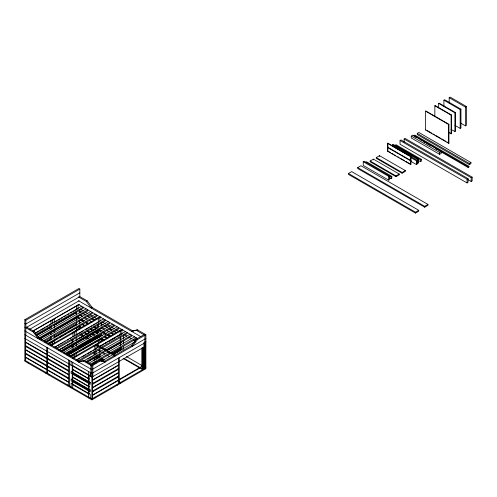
<?xml version="1.0" encoding="UTF-8"?>
<svg xmlns="http://www.w3.org/2000/svg" width="497" height="497" viewBox="0 0 497 497"><rect width="100%" height="100%" fill="white"/><g stroke="black" fill="none" stroke-linecap="round" stroke-linejoin="round"><path stroke-width="0.75" d="M144.894 334.158L136.476 339.022L131.556 345.62L132.537 346.179L137.452 339.588L145.876 334.723L145.876 368.687L91.87 399.861L24.85 361.17L24.85 319.695L78.855 288.521L79.831 289.08L79.831 296.597L25.825 327.772M24.85 319.695L25.825 320.261L79.831 289.08M79.831 292.839L25.825 324.019L24.85 323.454M29.826 329.219L79.166 300.735M33.268 330.766L78.986 304.369M32.491 331.437L79.166 304.493M33.274 332.077L34.25 331.511L39.164 338.103L38.188 338.668L33.274 332.077L24.85 327.212M86.304 301.455L87.279 300.896L92.194 307.488L91.218 308.053L86.304 301.455L78.526 296.97M34.871 333.22L81.589 306.251M35.268 333.369L39.275 331.052M40.611 330.281L44.618 327.97M45.954 327.2L47.96 326.038M49.296 325.268L50.632 324.498M55.304 321.801L56.639 321.031M57.975 320.261L59.982 319.099M61.317 318.328L62.653 317.558M63.983 316.788L65.989 315.632M67.325 314.862L68.661 314.092M70.661 312.93L71.997 312.159M73.332 311.389L78.01 308.693L78.01 304.934M35.834 334.543L83.216 307.189L83.216 308.314L36.498 335.289L51.042 326.927M53.974 325.231L76.414 312.278M443.902 106.215L443.902 100.201L444.685 99.754L460.949 109.141L460.949 127.928L460.166 128.375L454.966 125.374M438.64 107.924L438.64 103.419L439.131 103.134L455.395 112.527L455.395 131.307L454.904 131.593L451.003 129.338M36.517 335.686L51.042 327.306M53.974 325.61L76.414 312.656M425.5 111.148L425.83 110.961L448.928 124.293L448.928 143.08L448.605 143.266L425.5 129.928L425.5 111.148L448.605 124.486L448.928 124.293M434.838 116.273L434.838 105.755L435.167 105.563L451.431 114.956L451.431 133.743L448.505 132.426M79.638 310.948L79.309 311.134L81.291 312.278M449.182 102.96L449.182 97.698L450.164 97.139L466.428 106.526L466.428 125.312L465.453 125.878L460.247 122.871M79.638 311.321L79.309 311.507L80.632 312.271M38.095 336.618L86.143 308.879M38.387 338.327L87.77 309.817L87.77 310.948L39.723 338.687M39.748 338.445L80.415 314.968M41.282 337.972L42.618 337.202M43.953 336.432L45.954 335.276M47.29 334.506L51.968 331.803M53.303 331.033L57.975 328.337M59.311 327.56L63.983 324.864M65.318 324.094L72.668 319.851M74.003 319.08L77.339 317.154M39.748 339.196L77.749 317.254M41.313 340.023L90.696 311.507M43.606 340.575L92.324 312.445L92.324 313.576L44.276 341.315M387.542 143.341L387.871 143.155L410.969 156.487L410.969 164.377L410.64 164.563L387.542 151.231L387.542 143.341L410.64 156.673L410.969 156.487M79.638 322.025L79.309 322.218L80.632 322.975M45.097 342.191L51.042 338.761M53.974 337.065L76.414 324.112M45.761 342.184L51.042 339.14M53.974 337.444L76.414 324.485M79.638 322.777L79.309 322.969L79.309 320.789M45.867 342.65L95.25 314.141M387.871 146.907L387.542 147.1L410.64 160.432L410.969 160.245M47.495 343.589L96.878 315.079L96.878 316.204L48.159 344.328M387.871 147.286L387.542 147.472L410.64 160.811L410.969 160.618M363.251 161.699L388.629 176.348L389.412 175.901L389.412 179.653L388.629 180.107L363.251 165.458L363.251 161.699L364.034 161.245L391.04 176.839L391.822 176.385L391.822 178.261L391.04 178.715L389.704 177.945M392.437 146.373L392.437 144.869L393.214 144.416L418.592 159.071L418.592 162.823L417.809 163.277L416.474 162.507M400.048 140.496L401.023 139.937L468.044 178.628L468.044 182.38L467.068 182.946L400.048 144.254L400.048 140.496L467.068 179.187L468.044 178.628M48.625 343.688L51.968 341.762M53.303 340.985L57.31 338.674M59.311 337.519L63.318 335.208M64.653 334.431L65.989 333.661M67.99 332.505L72.668 329.809M74.003 329.039L75.339 328.262M76.675 327.492L78.01 326.722L78.01 329.728M79.638 326.349L79.309 326.535L81.291 327.678M404.154 142.018L404.154 139.011L405.13 138.446L472.15 177.143L472.15 180.896L471.175 181.461L467.826 179.529M365.662 162.184L366.444 161.736L391.822 176.385M411.28 136.103L412.908 135.165L441.249 151.529L441.249 153.405L439.621 154.343L411.28 137.986L411.28 136.103L439.621 152.467L441.249 151.529M357.691 167.613L360.94 165.737L427.96 204.429L427.96 205.329L424.705 207.212L357.691 168.514L357.691 167.613L424.705 206.311L427.96 204.429M50.408 345.291L100.133 316.583M417.256 133.432L418.884 132.488L470.939 162.544L470.939 163.668L469.311 164.606L417.256 134.557L417.256 133.432L469.311 163.482L470.939 162.544M414.125 136.308L414.125 135.557L414.902 135.109L468.907 166.29L468.907 167.035L468.131 167.489L438.795 150.554M348.465 173.503L351.714 171.627L418.735 210.318L418.735 211.219L415.48 213.101L348.465 174.41L348.465 173.503L415.48 212.2L418.735 210.318M370.153 161.009L373.409 159.133L399.24 174.043L399.24 174.795L395.985 176.677L370.153 161.761L370.153 161.009L395.985 175.926L399.24 174.043M376.266 157.561L379.522 155.685L405.353 170.595L405.353 171.347L402.098 173.223L376.266 158.313L376.266 157.561L402.098 172.478L405.353 170.595M387.542 151.231L387.871 151.038L387.871 143.155M443.902 100.201L460.166 109.595L460.949 109.141M51.191 345.738L100.91 317.03M438.64 103.419L454.904 112.807L455.395 112.527M425.5 129.928L425.83 129.742M434.838 105.755L451.108 115.142L451.431 114.956M449.182 97.698L465.453 107.091L466.428 106.526M46.78 351.143L47.103 350.95M54.13 347.422L103.513 318.906M55.192 347.179L56.528 346.409M57.863 345.639L59.199 344.868M60.535 344.098L62.541 342.942M63.877 342.172L65.213 341.402M67.213 340.24L68.549 339.47M69.884 338.699L71.22 337.929M73.227 336.773L74.562 336.003L74.562 332.244L73.78 331.797M75.898 335.233L83.241 330.99M85.248 329.834L89.249 327.517M90.584 326.746L91.92 325.976M93.256 325.206L95.262 324.05M96.598 323.28L97.934 322.51M56.428 347.975L105.14 319.851L105.14 320.975L57.093 348.714M47.103 354.144L46.78 354.336L25.633 342.122M101.562 323.603L101.239 323.796L103.221 324.939M101.562 323.982L101.239 324.168L102.562 324.932M58.683 350.05L108.073 321.54M58.665 350.137L71.997 342.439M75.998 340.128L97.337 327.809M61.758 348.689L63.094 347.919M64.43 347.148L65.766 346.378M67.772 345.216L69.108 344.446M70.444 343.675L71.779 342.905M76.451 340.209L77.787 339.439M79.787 338.277L83.794 335.966M85.801 334.81L89.808 332.499M91.144 331.723L92.479 330.952M93.815 330.182L95.815 329.026M47.103 357.716L46.78 357.902L25.633 345.695M47.103 358.467L46.78 358.654L25.633 346.446M60.311 350.988L109.694 322.478L109.694 323.603L61.647 351.348M61.671 351.106L102.345 327.622M62.541 351.019L74.562 344.079M76.563 342.924L77.899 342.153M79.905 340.992L81.241 340.221M82.577 339.451L87.248 336.755M88.584 335.984L93.256 333.282M94.592 332.512L98.599 330.201M62.342 351.472L99.009 330.3M47.103 361.661L46.78 361.847L25.633 349.639M63.243 352.677L112.626 324.168M64.865 353.622L114.248 325.106L114.248 326.237L66.2 353.976M66.436 353.504L70.444 351.193M77.787 346.949L85.13 342.706M86.466 341.936L91.144 339.24M92.479 338.469L93.815 337.699M95.151 336.923L97.151 335.767M47.103 365.227L46.78 365.413L25.633 353.205M66.548 354.342L99.934 335.065L99.934 336.314M47.103 365.978L46.78 366.165L25.633 353.957M66.896 354.703L101.562 334.686M67.673 355.156L102.345 335.14M68.462 354.926L117.18 326.796M69.425 356.25L118.808 327.734L118.808 328.865L70.754 356.604M70.555 356.349L71.891 355.572M73.227 354.802L74.562 354.032L74.562 357.039M76.563 352.876L77.899 352.106M79.234 351.336L81.241 350.18M82.577 349.41L87.248 346.707M88.584 345.937L93.256 343.241M94.592 342.464L98.599 340.153M101.239 341.675L101.562 338.631M101.562 339.01L101.239 339.196L103.221 340.339M73.003 357.56L122.057 329.238M73.115 358.399L122.84 329.691M392.437 144.869L417.809 159.518L418.592 159.071M411.1 157.742L416.436 160.823L417.219 160.369L417.219 164.128L416.436 164.582L411.1 161.494M98.505 345.62L97.723 346.067L97.723 347.571M421.375 159.375L395.997 144.726L395.221 145.18L420.592 159.829L421.375 159.375L421.375 161.258L420.592 161.705L417.921 160.164M98.946 346.676L120.728 334.102M76.06 360.083L125.443 331.567M76.457 360.226L79.793 358.3M81.794 357.144L85.801 354.827M87.137 354.057L91.815 351.36M93.15 350.59L96.486 348.664M99.35 347.005L101.164 345.962M102.5 345.191L103.836 344.421M105.171 343.651L106.507 342.88M108.508 341.719L109.843 340.948M111.179 340.178L115.851 337.482M117.186 336.711L121.864 334.009L121.864 330.257L121.082 329.803M77.687 361.021L127.07 332.505L127.07 333.636L79.023 361.375M84.422 360.48L78.532 361.959L84.422 360.48L92.846 365.338L92.846 376.608M137.452 329.859L131.556 331.344L137.452 329.859L145.876 334.723M83.26 361.257L129.997 334.195M87.696 359.033L92.367 356.337M85.577 361.723L131.624 335.14L131.624 336.264L106.93 350.522M106.867 350.18L109.508 348.658M110.825 347.894L112.148 347.136M113.465 346.372L115.447 345.229M116.764 344.464L118.087 343.707M119.404 342.942L120.728 342.178L120.728 345.185M86.913 362.077L105.6 351.292M86.472 362.518L96.486 356.74M107.172 350.571L121.864 342.085M88.503 363.413L134.55 336.829M90.131 364.351L136.178 337.767L136.178 338.892L91.467 364.711M92.367 363.847L93.703 363.077M99.313 360.48L105.209 361.959L99.313 360.48L90.895 365.338L90.895 376.608M91.815 365.071L96.486 362.375M111.85 353.504L121.864 347.72L121.864 349.602M112.148 353.895L120.728 348.944L120.728 347.44M83.446 361.039L91.87 365.904L100.288 361.039M112.807 354.268L120.728 349.695M101.736 361.033L135.103 341.768M113.186 354.609L121.193 349.987M104.028 361.586L132.227 345.229M145.876 338.482L91.87 369.662L24.85 330.965M145.223 341.712L145.876 341.34M145.876 342.24L91.87 373.415L24.85 334.723M145.876 345.993L91.87 377.173L24.85 338.482M92.647 379.913L118.479 365.003M92.647 380.292L118.479 365.376M92.647 383.485L118.479 368.569M414.125 135.557L468.131 166.737L468.907 166.29M118.479 369.321L92.647 384.237L92.324 384.051M92.647 387.43L118.479 372.514M92.647 387.803L118.479 372.893M118.479 376.086L92.647 390.996L92.324 390.81M118.479 376.838L92.647 391.748L92.324 391.561M119.286 379.379L141.956 366.289M92.647 394.941L118.479 380.031M92.647 395.32L118.479 380.404M119.224 379.975L140.34 367.78L124.076 358.393M404.154 139.011L471.175 177.702L472.15 177.143M141.807 348.037L141.807 368.439L142.453 368.06M141.807 368.439L142.614 368.911L143.266 368.532L143.266 347.372M145.876 367.786L91.87 398.961L24.85 360.269M450.133 132.991L451.431 133.743M427.147 130.506L431.769 133.171M433.086 133.935L434.409 134.699M435.726 135.457L440.348 138.129M441.665 138.887L445.629 141.173M446.946 141.937L448.928 143.08M414.79 136.694L416.126 137.464M420.791 140.16L422.127 140.931M423.456 141.701L424.792 142.471M426.793 143.621L428.122 144.391M429.458 145.161L430.793 145.932M435.459 148.628L437.459 149.783M392.512 146.106L409.205 155.747M410.541 156.518L417.219 160.369M388.53 151.423L390.512 152.567M391.829 153.325L393.152 154.089M394.469 154.853L395.786 155.611M397.768 156.754L399.091 157.518M400.408 158.282L404.365 160.568M405.689 161.326L410.311 163.998M79.501 296.405L87.279 300.896M136.476 330.424L144.894 335.289L144.894 342.048M91.591 307.14L133.14 331.126M78.545 300.735L140.893 336.736M78.551 304.493L137.526 338.544M99.158 317.142L99.934 317.595L99.934 321.354M136.476 339.022L137.452 339.588M97.53 318.08L98.313 318.534L98.313 322.404M119.454 330.741L120.237 331.195L120.237 335.065M80.557 309.414L83.241 310.96M85.248 312.122L87.932 313.669M89.945 314.831L92.622 316.378M93.964 317.148L96.642 318.701M102.674 322.18L105.358 323.727M107.364 324.889L110.048 326.436M111.39 327.212L114.068 328.759M116.081 329.921L118.758 331.468M124.12 334.562L126.803 336.109M128.81 337.27L131.494 338.817M133.507 339.979L135.513 341.141M83.272 313.421L85.919 314.949M87.242 315.713L89.882 317.235M91.864 318.384L94.511 319.906M104.544 325.703L107.849 327.61M109.831 328.753L111.813 329.896M114.453 331.424L116.435 332.568M82.614 313.414L85.26 314.943M87.242 316.086L89.882 317.614M91.864 318.757L94.511 320.285M104.544 326.075L107.184 327.604M109.166 328.747L111.813 330.275M113.794 331.418L115.776 332.561M80.297 314.893L82.278 316.042M106.849 330.225L108.172 330.99M112.136 333.276L113.459 334.04M79.974 315.086L82.614 316.608M84.596 317.757L87.242 319.279M89.224 320.422L91.864 321.95M101.897 327.74L104.544 329.269M106.526 330.412L109.166 331.94M111.148 333.083L113.794 334.611M77.041 316.775L79.688 318.297M81.67 319.447L84.31 320.969M86.298 322.118L88.938 323.64M94.225 326.691L96.865 328.219M98.971 329.436L101.612 330.959M103.593 332.102L106.24 333.63M108.222 334.773L110.868 336.301M81.291 319.788L82.614 320.553M86.577 322.845L87.901 323.609M94.511 327.424L95.834 328.182M102.562 332.071L105.861 333.978M107.849 335.121L109.831 336.264M77.041 317.527L79.023 318.67M81.011 319.813L83.651 321.342M85.633 322.485L87.615 323.628M94.225 327.442L96.207 328.592M98.971 330.182L100.953 331.331M102.935 332.474L105.581 334.003M107.563 335.146L110.204 336.668M80.632 319.782L83.272 321.31M85.26 322.454L87.901 323.982M93.846 327.417L95.834 328.56M102.562 332.443L105.861 334.351M107.184 335.115L109.831 336.643M104.867 336.593L106.849 337.736M82.614 324.125L85.26 325.647M90.547 328.703L93.188 330.225M95.834 331.754L97.816 332.897M102.562 335.637L101.239 334.872L101.239 333.45M104.544 336.78L107.184 338.308M81.955 324.491L83.937 325.634M90.547 329.455L92.529 330.598M95.169 332.12L97.151 333.27M98.313 336.562L99.63 337.326M101.612 338.476L104.258 339.998M81.955 327.685L79.309 326.162L79.309 329.014M87.242 330.735L89.882 332.263M92.529 333.791L94.511 334.935M101.239 338.817L103.221 339.967M100.953 338.842L103.593 340.37M87.242 331.114L89.882 332.642M91.864 333.785L94.511 335.307M84.888 332.574L86.907 333.736M126.437 356.56L141.85 365.463M84.596 332.779L87.242 334.307M89.224 335.45L91.206 336.593M142.863 368.302L143.919 368.911L143.919 342.464L144.571 342.085L144.571 368.532M75.407 330.853L76.19 331.306L76.19 335.177M80.961 334.065L83.645 335.612M86.323 337.159L89.006 338.706M97.331 343.514L98.114 343.967L98.114 345.514M123.188 358.443L142.62 369.662L142.62 370.563M80.29 334.58L82.974 336.127M85.652 337.674L87.665 338.836M96.878 344.682L115.658 355.523M95.71 344.452L96.486 344.906M114.875 355.97L96.095 345.129L96.095 349M72.152 332.735L72.935 333.183L72.935 337.053M94.082 345.39L94.859 345.844L94.859 349.714M98.381 350.205L101.021 351.727M102.345 352.491L104.979 354.013M106.961 355.156L109.595 356.678M99.704 357.169L97.723 356.026L97.723 357.275M101.68 358.312L104.32 359.834M96.753 356.026L99.388 357.548M101.363 358.691L103.997 360.207M95.977 356.479L98.611 358.002M100.58 359.138L103.214 360.66M100.363 359.424L102.345 360.567M95.318 356.852L97.952 358.368M99.922 359.511L102.556 361.033M26.471 327.02L34.25 331.511M119.181 381.671L120.498 382.435L120.498 383.336M37.828 337.333L80.11 361.748M92.324 376.533L92.647 376.72M47.557 354.783L68.704 366.991M72.251 369.041L89.106 378.77M25.633 342.501L46.78 354.709M47.557 355.162L68.704 367.37M72.251 369.414L89.106 379.143M47.557 358.356L68.704 370.563M47.557 359.107L68.704 371.315M47.557 362.301L68.704 374.508M72.251 376.745L89.106 386.473M25.633 350.012L46.78 362.22M47.557 362.673L68.704 374.881M72.251 377.117L89.106 386.846M47.557 365.867L68.704 378.074M47.557 366.618L68.704 378.826M25.633 357.15L46.78 369.358M47.557 369.811L68.704 382.019M25.633 357.529L46.78 369.737M47.557 370.184L68.704 382.398M471.175 177.702L471.175 181.461M469.311 163.482L469.311 164.606M468.131 166.737L468.131 167.489M467.068 179.187L467.068 182.946M465.453 107.091L465.453 125.878M460.166 109.595L460.166 128.375M454.904 112.807L454.904 131.593M451.108 115.142L451.108 133.929M448.605 124.486L448.605 143.266M439.621 152.467L439.621 154.343M424.705 206.311L424.705 207.212M420.592 159.829L420.592 161.705M417.809 159.518L417.809 163.277M416.436 160.823L416.436 164.582M415.48 212.2L415.48 213.101M410.64 156.673L410.64 164.563M402.098 172.478L402.098 173.223M395.985 175.926L395.985 176.677M391.04 176.839L391.04 178.715M388.629 176.348L388.629 180.107M379.522 155.685L379.522 156.437M373.409 159.133L373.409 159.885M142.614 347.751L142.614 368.911M123.492 335.506L123.492 338.606M123.492 340.923L123.492 344.023M123.492 346.347L123.492 349.441M120.728 337.034L120.728 339.967M120.237 337.388L120.237 340.482M120.237 342.029L120.237 345.9M120.237 347.446L120.237 350.547M119.261 357.604L119.261 383.15M118.479 358.051L118.479 383.597M117.702 369.022L117.702 369.774M117.702 376.533L117.702 377.285M117.242 384.311L117.242 385.212M101.562 322.553L101.562 325.945M101.562 333.686L101.562 335.438M101.562 338.333L101.562 341.489M101.239 322.739L101.239 325.933M100.133 350.428L100.133 351.975M100.133 354.299L100.133 357.393M99.934 339.383L99.934 342.39M99.35 349.329L99.35 352.429M99.35 354.746L99.35 357.846M99.35 359.393L99.35 360.94M98.313 323.951L98.313 327.051M98.313 330.145L98.313 332.468M98.313 340.209L98.313 343.303M97.53 325.05L97.53 328.144M97.53 330.468L97.53 333.562M96.095 351.323L96.095 354.417M96.095 356.74L96.095 359.84M96.095 361.387L96.095 362.934M95.12 397.084L95.12 397.985M94.859 351.261L94.859 354.361M94.859 357.455L94.859 359.778M94.082 352.361L94.082 355.454M94.082 357.778L94.082 360.872M93.43 383.032L93.43 383.783M93.43 390.549L93.43 391.301M92.647 372.967L92.647 398.513M91.87 365.904L91.87 399.861M90.243 372.477L90.243 376.235M90.243 398.022L90.243 394.264L71.114 383.224L71.114 386.977M88.615 371.539L88.615 397.985M79.638 310.19L79.638 313.085M79.638 320.602L79.638 324.125M79.638 325.97L79.638 328.828M79.309 310.078L79.309 312.563M76.383 305.872L76.383 309.743M76.383 312.066L76.383 315.16M76.383 317.484L76.383 320.584M76.383 322.131L76.383 325.224M76.383 327.548L76.383 330.642M76.19 337.5L76.19 339.824M76.19 342.918L76.19 346.011M76.19 348.335L76.19 349.882M76.19 352.982L76.19 356.076M72.935 339.376L72.935 342.47M72.935 344.794L72.935 347.894M72.935 349.441L72.935 351.764M72.935 354.858L72.935 357.958M72.736 362.375L72.736 387.915M72.152 339.699L72.152 342.793M72.152 345.893L72.152 348.217M71.114 361.431L71.114 365.189M70.723 386.753L70.723 387.654M69.487 360.493L69.487 386.039M68.704 360.045L68.704 385.591M67.921 370.11L67.921 370.861M67.921 377.627L67.921 378.379M67.468 384.877L67.468 385.778M54.26 318.645L54.26 322.516M54.26 324.839L54.26 327.933M54.26 330.257L54.26 332.58M54.26 334.903L54.26 337.997M54.26 340.321L54.26 343.415M52.632 319.583L52.632 323.342M52.632 341.371L52.632 344.378M51.005 320.522L51.005 324.392M51.005 325.945L51.005 329.039M51.005 332.133L51.005 334.456M51.005 336.78L51.005 339.88M51.005 342.197L51.005 345.297M48.793 374.092L48.793 374.993M48.339 358.803L48.339 359.555M48.339 366.32L48.339 367.066M47.557 347.832L47.557 373.377M46.78 347.384L46.78 372.93M45.997 357.449L45.997 358.2M45.544 372.216L45.544 373.117M28.105 362.145L28.105 363.046M26.409 346.142L26.409 346.894M25.825 320.261L25.825 335.289M25.633 335.177L25.633 360.723M145.553 341.899L144.9 342.278L144.9 368.724L145.553 368.345L145.553 341.899M89.106 375.011L72.251 365.283L72.251 372.607L89.106 382.336L89.106 375.011M90.243 382.435L71.114 371.389L71.114 373.266L90.243 384.311L90.243 382.435M89.106 383.088L72.251 373.359L72.251 380.124L89.106 389.853L89.106 383.088M90.243 389.946L71.114 378.9L71.114 380.783L90.243 391.822L90.243 389.946M89.106 390.605L72.251 380.876L72.251 384.442L89.106 394.171L89.106 390.605"/></g></svg>
